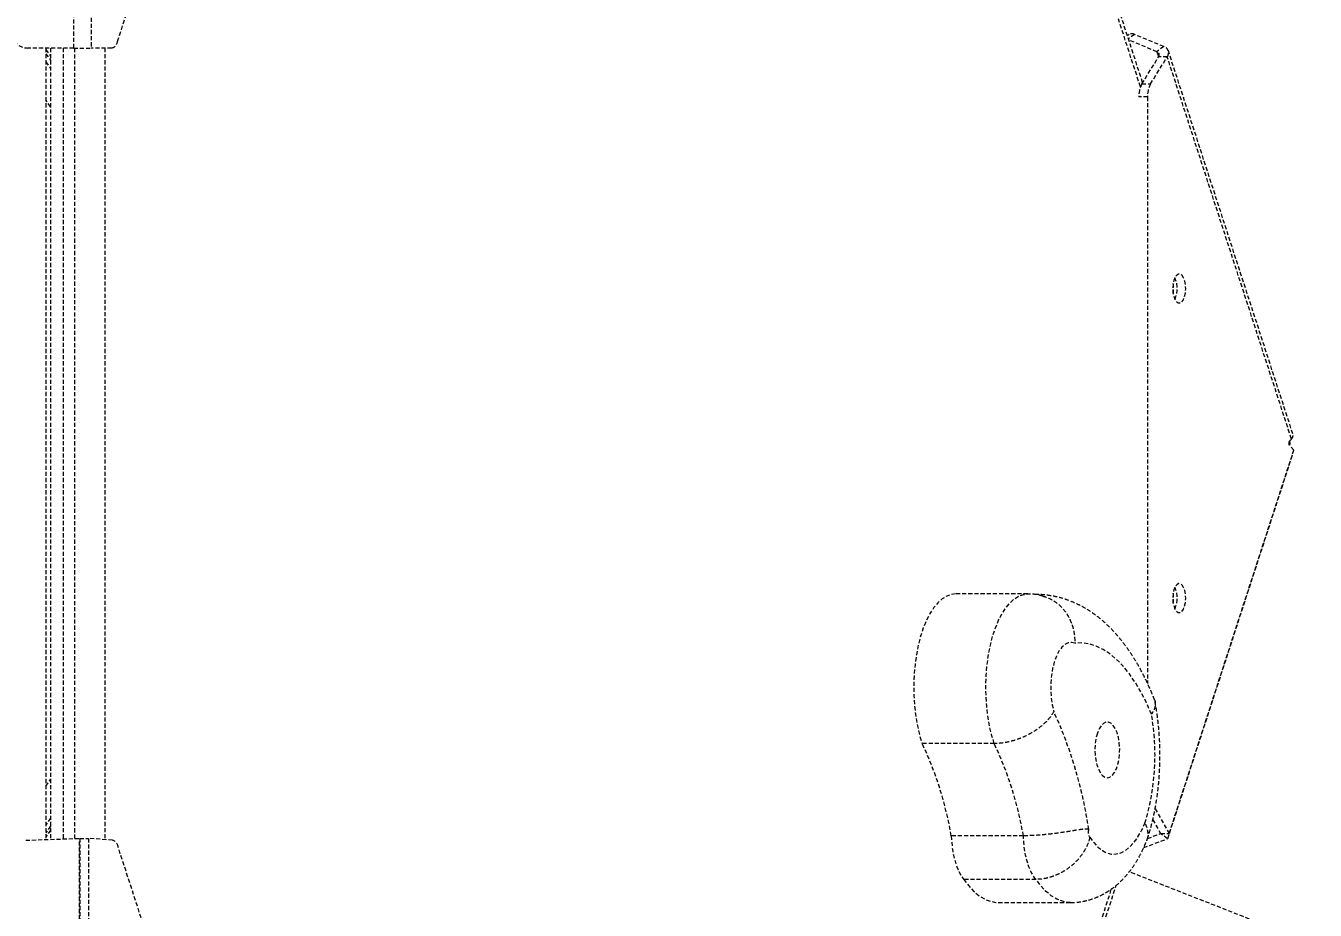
# Model space of a CAD drawing. Header units: millimetres. Extents: x -6061 to 5100, y -3651 to 3328.
# Drawn here: x -997 to -597.1, y 116.9 to 391.2 of the extents above; entities that cross this region are included whole.
import ezdxf

# ---------------------------------------------------------------- set-up
doc = ezdxf.new("R2010")
doc.units = ezdxf.units.MM
doc.linetypes.add('HIDDEN', pattern=[1.905, 1.27, -0.635])
for name, color, linetype in [('DIKOM_ОБЪЕКТ', 7, 'Continuous'), ('DIKOM_РАЗМЕР_ЗОНА', 7, 'Continuous'), ('DIKOM_РАЗМЕР_ОБЪЕКТА', 7, 'Continuous')]:
    doc.layers.add(name, color=color, linetype=linetype)
doc.styles.add('style1', font='arialbd.ttf', dxfattribs={"width": 0.8})
doc.dimstyles.new('1-50', dxfattribs={"dimtxt": 300, "dimasz": 200, "dimexe": 100, "dimexo": 0, "dimgap": 100, "dimtad": 1, "dimtxsty": 'style1', "dimcen": 200, "dimclrd": 7, "dimclre": 7, "dimclrt": 7, "dimadec": 1, "dimazin": 2, "dimtfac": 1, "dimtmove": 0, "dimatfit": 2, "dimfxl": 0, "dimlwd": 25, "dimlwe": 18, "dimarcsym": 0})

# ---------------------------------------------------------------- blocks, each defined once
blk = doc.blocks.new('*D0')
at = {"layer": 'Defpoints', "color": 0, "transparency": 16777216}
for p in [(3244.44, 1090.08), (-2954.24, -571.35), (3244.44, -1487.03)]:
    blk.add_point(p, dxfattribs=at)
at = {"layer": 'DIKOM_РАЗМЕР_ОБЪЕКТА', "color": 7, "lineweight": 18, "transparency": 16777216}
for p, q in [((3244.44, 1090.08), (3244.44, -1587.03)), ((-2954.24, -571.35), (-2954.24, -1587.03))]:
    blk.add_line(p, q, dxfattribs=at)
at = {"layer": 'DIKOM_РАЗМЕР_ОБЪЕКТА', "color": 7, "lineweight": 25, "transparency": 16777216}
blk.add_line((-2754.24, -1487.03), (3044.44, -1487.03), dxfattribs=at)
at = {"layer": 'DIKOM_РАЗМЕР_ОБЪЕКТА', "color": 7, "transparency": 16777216}
for points in [[(-2754.24, -1453.69), (-2754.24, -1520.36), (-2954.24, -1487.03)], [(3044.44, -1453.69), (3044.44, -1520.36), (3244.44, -1487.03)]]:
    blk.add_solid(points, dxfattribs=at)
at = {"layer": 'DIKOM_РАЗМЕР_ОБЪЕКТА', "color": 7, "transparency": 16777216, "insert": (279.31, -1118.98), "char_height": 300, "attachment_point": 5, "style": 'style1'}
blk.add_mtext('{\\fArial|b0|i0|c204|p34;\\H1.75x;6200}', dxfattribs=at)
blk = doc.blocks.new('*D1')
at = {"layer": 'Defpoints', "color": 0, "transparency": 16777216}
for p in [(2324.34, 3327.92), (-5419.16, -2822.08), (-1808.64, -2822.08)]:
    blk.add_point(p, dxfattribs=at)
at = {"layer": 'DIKOM_РАЗМЕР_ЗОНА', "color": 7, "lineweight": 18, "transparency": 16777216}
for p, q in [((2324.34, 3327.92), (-5519.16, 3327.92)), ((-1808.64, -2822.08), (-5519.16, -2822.08))]:
    blk.add_line(p, q, dxfattribs=at)
at = {"layer": 'DIKOM_РАЗМЕР_ЗОНА', "color": 7, "lineweight": 25, "transparency": 16777216}
blk.add_line((-5419.16, 3127.92), (-5419.16, -2622.08), dxfattribs=at)
at = {"layer": 'DIKOM_РАЗМЕР_ЗОНА', "color": 7, "transparency": 16777216}
for points in [[(-5452.49, 3127.92), (-5385.83, 3127.92), (-5419.16, 3327.92)], [(-5452.49, -2622.08), (-5385.83, -2622.08), (-5419.16, -2822.08)]]:
    blk.add_solid(points, dxfattribs=at)
at = {"layer": 'DIKOM_РАЗМЕР_ЗОНА', "color": 7, "transparency": 16777216, "insert": (-5787.21, -178.18), "char_height": 300, "attachment_point": 5, "rotation": 90, "style": 'style1'}
blk.add_mtext('{\\fArial|b0|i0|c204|p34;\\H1.75x;6150}', dxfattribs=at)
blk = doc.blocks.new('*D2')
at = {"layer": 'Defpoints', "color": 0, "transparency": 16777216}
for p in [(5097.78, 1174.32), (-4808.91, -571.39), (5097.78, -3550.63)]:
    blk.add_point(p, dxfattribs=at)
at = {"layer": 'DIKOM_РАЗМЕР_ЗОНА', "color": 7, "lineweight": 18, "transparency": 16777216}
for p, q in [((5097.78, 1174.32), (5097.78, -3650.63)), ((-4808.91, -571.39), (-4808.91, -3650.63))]:
    blk.add_line(p, q, dxfattribs=at)
at = {"layer": 'DIKOM_РАЗМЕР_ЗОНА', "color": 7, "lineweight": 25, "transparency": 16777216}
blk.add_line((-4608.91, -3550.63), (4897.78, -3550.63), dxfattribs=at)
at = {"layer": 'DIKOM_РАЗМЕР_ЗОНА', "color": 7, "transparency": 16777216}
for points in [[(-4608.91, -3517.3), (-4608.91, -3583.96), (-4808.91, -3550.63)], [(4897.78, -3517.3), (4897.78, -3583.96), (5097.78, -3550.63)]]:
    blk.add_solid(points, dxfattribs=at)
at = {"layer": 'DIKOM_РАЗМЕР_ЗОНА', "color": 7, "transparency": 16777216, "insert": (864.15, -3182.58), "char_height": 300, "attachment_point": 5, "style": 'style1'}
blk.add_mtext('{\\fArial|b0|i0|c204|p34;\\H1.75x;9900}', dxfattribs=at)
blk = doc.blocks.new('*D3')
at = {"layer": 'Defpoints', "color": 0, "transparency": 16777216}
for p in [(-3174.2, 1527.92), (2804.07, 1527.92), (-2373.39, -1022.08)]:
    blk.add_point(p, dxfattribs=at)
at = {"layer": 'DIKOM_РАЗМЕР_ОБЪЕКТА', "color": 7, "lineweight": 18, "transparency": 16777216}
for p, q in [((2804.07, 1527.92), (-3274.2, 1527.92)), ((-2373.39, -1022.08), (-3274.2, -1022.08))]:
    blk.add_line(p, q, dxfattribs=at)
at = {"layer": 'DIKOM_РАЗМЕР_ОБЪЕКТА', "color": 7, "lineweight": 25, "transparency": 16777216}
blk.add_line((-3174.2, -822.08), (-3174.2, 1327.92), dxfattribs=at)
at = {"layer": 'DIKOM_РАЗМЕР_ОБЪЕКТА', "color": 7, "transparency": 16777216}
for points in [[(-3207.54, 1327.92), (-3140.87, 1327.92), (-3174.2, 1527.92)], [(-3207.54, -822.08), (-3140.87, -822.08), (-3174.2, -1022.08)]]:
    blk.add_solid(points, dxfattribs=at)
at = {"layer": 'DIKOM_РАЗМЕР_ОБЪЕКТА', "color": 7, "transparency": 16777216, "insert": (-3542.25, 166.98), "char_height": 300, "attachment_point": 5, "rotation": 90, "style": 'style1'}
blk.add_mtext('{\\fArial|b0|i0|c204|p34;\\H1.75x;2550}', dxfattribs=at)

msp = doc.modelspace()

# ---------------------------------------------------------------- linework, layer by layer
at = {"layer": 'DIKOM_ОБЪЕКТ', "color": 7, "linetype": 'HIDDEN', "lineweight": 15}
for p, q in [((-982.132, 384.277), (-982.123, 530.832)), ((-976.756, 530.832), (-976.765, 384.277)), ((-651.308, 372.22), (-690.774, 493.683)), ((-650.634, 373.53), (-689.674, 493.683)), ((-968.544, 386.337), (-954.15, 430.632)), ((-654.808, 388.486), (-655.363, 388.083)), ((-653.184, 388.486), (-655.053, 387.128)), ((-644.031, 384.716), (-653.184, 388.486)), ((-982.132, 384.277), (-996.472, 384.278)), ((-990.786, 384.278), (-990.786, 138.792)), ((-989.289, 384.278), (-989.289, 138.843)), ((-985.419, 384.277), (-985.419, 138.976)), ((-981.842, 139.099), (-981.842, 384.277)), ((-970.353, 384.276), (-976.765, 384.277)), ((-972.45, 384.277), (-972.45, 138.758)), ((-646.202, 383.139), (-654.924, 386.731)), ((-644.031, 384.716), (-646.202, 383.139)), ((-990.786, 383.777), (-989.289, 381.716)), ((-990.786, 382.52), (-989.289, 380.459)), ((-990.786, 379.973), (-989.289, 377.912)), ((-650.879, 373.132), (-645.69, 381.561)), ((-648.196, 373.132), (-643.007, 381.561)), ((-646.202, 383.139), (-645.69, 381.561)), ((-643.007, 381.561), (-645.69, 381.561)), ((-604.485, 262.997), (-643.007, 381.561)), ((-604.059, 264.585), (-642.667, 383.416)), ((-650.879, 373.132), (-648.196, 373.132)), ((-989.289, 366.003), (-990.786, 368.064)), ((-649.118, 369.087), (-651.801, 369.087)), ((-649.118, 369.087), (-649.129, 187.232)), ((-605.141, 262.324), (-604.485, 262.997)), ((-603.741, 259.588), (-605.141, 261.025)), ((-604.269, 257.961), (-642.917, 139.053)), ((-642.388, 140.68), (-603.741, 259.588)), ((-604.269, 257.961), (-604.269, 257.961)), ((-686.292, 214.948), (-708.653, 214.948)), ((-696.673, 168.549), (-719.034, 168.549)), ((-990.786, 155.303), (-989.289, 157.363)), ((-646.783, 148.349), (-642.388, 140.68)), ((-989.289, 145.454), (-990.786, 143.394)), ((-647.51, 144.936), (-645.071, 140.68)), ((-989.289, 142.907), (-990.786, 140.847)), ((-989.289, 141.65), (-990.786, 139.589)), ((-649.131, 139.12), (-645.088, 140.63)), ((-645.071, 140.68), (-645.088, 140.63)), ((-642.917, 139.053), (-645.088, 140.63)), ((-645.071, 140.68), (-642.388, 140.68)), ((-997.004, 138.578), (-980.329, 139.151)), ((-980.326, -7.829), (-980.329, 139.151)), ((-980.244, 139.151), (-980.241, -7.83)), ((-980.244, 139.151), (-977.561, 139.151)), ((-977.561, 139.151), (-977.558, -7.829)), ((-970.105, 138.577), (-977.561, 139.151)), ((-954.146, 92.729), (-968.373, 136.519)), ((-687.616, 139.956), (-709.977, 139.956)), ((-650.312, 136.291), (-642.917, 139.053)), ((-403.038, 29.683), (-654.791, 128.788)), ((-683.737, 126.43), (-706.097, 126.43)), ((-689.674, 29.683), (-658.831, 124.61)), ((-690.774, 29.683), (-660.31, 123.442)), ((-695.342, 119.256), (-672.981, 119.256))]:
    msp.add_line(p, q, dxfattribs=at)
at = {"layer": 'DIKOM_ОБЪЕКТ', "color": 7, "linetype": 'HIDDEN', "lineweight": 15, "flags": 128}
for points in [[(-982.132, 384.277), (-981.304, 384.277), (-980.492, 384.277), (-979.711, 384.277), (-978.977, 384.277), (-978.303, 384.277), (-977.703, 384.277), (-977.187, 384.277), (-976.765, 384.277)], [(-637.918, 312.985), (-638.391, 313.709), (-638.935, 314.107), (-639.508, 314.146), (-640.062, 313.822), (-640.553, 313.163), (-640.941, 312.221), (-641.195, 311.072), (-641.294, 309.811), (-641.229, 308.538), (-641.007, 307.357), (-640.645, 306.364), (-640.173, 305.64), (-639.629, 305.242), (-639.056, 305.203), (-638.502, 305.526), (-638.011, 306.186), (-637.623, 307.128), (-637.369, 308.277), (-637.27, 309.538), (-637.334, 310.811), (-637.556, 311.992), (-637.918, 312.985)], [(-637.924, 216.985), (-638.396, 217.709), (-638.941, 218.107), (-639.513, 218.146), (-640.068, 217.822), (-640.559, 217.163), (-640.947, 216.221), (-641.201, 215.072), (-641.299, 213.811), (-641.235, 212.538), (-641.013, 211.357), (-640.651, 210.364), (-640.179, 209.64), (-639.634, 209.242), (-639.062, 209.203), (-638.507, 209.526), (-638.016, 210.186), (-637.628, 211.128), (-637.374, 212.277), (-637.276, 213.538), (-637.34, 214.811), (-637.562, 215.992), (-637.924, 216.985)], [(-708.653, 214.948), (-709.987, 214.795), (-711.409, 214.286), (-712.798, 213.428), (-714.135, 212.231), (-715.404, 210.71), (-716.591, 208.884), (-717.679, 206.774), (-718.657, 204.408), (-719.511, 201.814), (-720.231, 199.025), (-720.808, 196.074), (-721.235, 192.998), (-721.508, 189.835), (-721.621, 186.624), (-721.575, 183.405), (-721.37, 180.217), (-721.008, 177.1), (-720.493, 174.091), (-719.832, 171.229), (-719.034, 168.549)], [(-696.673, 168.549), (-697.472, 171.229), (-698.132, 174.091), (-698.647, 177.1), (-699.009, 180.217), (-699.215, 183.405), (-699.261, 186.624), (-699.147, 189.835), (-698.875, 192.998), (-698.447, 196.074), (-697.87, 199.025), (-697.15, 201.814), (-696.296, 204.408), (-695.319, 206.774), (-694.23, 208.884), (-693.044, 210.71), (-691.774, 212.231), (-690.437, 213.428), (-689.048, 214.286), (-687.626, 214.795), (-686.292, 214.948)], [(-671.704, 199.701), (-672.735, 199.945), (-673.77, 199.805), (-674.78, 199.286), (-675.738, 198.401), (-676.618, 197.175), (-677.395, 195.641), (-678.048, 193.842), (-678.56, 191.827), (-678.916, 189.65), (-679.107, 187.372), (-679.127, 185.055), (-678.976, 182.762), (-678.658, 180.556), (-678.182, 178.498)], [(-647.904, 177.672), (-649.456, 181.212), (-651.119, 184.488), (-652.886, 187.483), (-654.745, 190.181), (-656.688, 192.567), (-658.704, 194.63), (-660.782, 196.357), (-662.911, 197.739), (-665.079, 198.769), (-667.275, 199.441), (-669.488, 199.753), (-671.704, 199.701)], [(-664.672, 171.799), (-665.077, 170.307), (-665.339, 168.663), (-665.448, 166.935), (-665.4, 165.193), (-665.195, 163.508), (-664.843, 161.95), (-664.358, 160.583), (-663.759, 159.462), (-663.073, 158.633), (-662.325, 158.13), (-661.548, 157.974), (-660.772, 158.171), (-660.03, 158.713), (-659.352, 159.579), (-658.766, 160.731), (-658.295, 162.124), (-657.96, 163.7), (-657.773, 165.395), (-657.743, 167.139), (-657.87, 168.861), (-658.15, 170.491), (-658.571, 171.961), (-659.115, 173.212), (-659.761, 174.192), (-660.482, 174.861), (-661.248, 175.193), (-662.029, 175.172), (-662.792, 174.8), (-663.505, 174.093), (-664.141, 173.079), (-664.672, 171.799)], [(-667.022, 139.552), (-665.795, 137.835), (-664.489, 136.436), (-663.122, 135.372), (-661.71, 134.657), (-660.272, 134.299), (-658.824, 134.304), (-657.386, 134.67), (-655.975, 135.393), (-654.609, 136.465), (-653.305, 137.871), (-652.079, 139.595), (-650.948, 141.614), (-649.925, 143.904)], [(-709.977, 139.956), (-709.863, 137.873), (-709.631, 135.841), (-709.284, 133.891), (-708.83, 132.056), (-708.274, 130.366), (-707.626, 128.849), (-706.896, 127.53), (-706.097, 126.43)], [(-683.737, 126.43), (-684.536, 127.53), (-685.265, 128.849), (-685.913, 130.366), (-686.469, 132.056), (-686.924, 133.891), (-687.27, 135.841), (-687.502, 137.873), (-687.616, 139.956)], [(-706.097, 126.43), (-704.58, 124.419), (-702.987, 122.721), (-701.333, 121.35), (-699.63, 120.316), (-697.893, 119.628), (-696.135, 119.292), (-695.342, 119.256)], [(-672.987, 119.256), (-673.775, 119.292), (-675.532, 119.628), (-677.27, 120.316), (-678.972, 121.35), (-680.626, 122.721), (-682.219, 124.419), (-683.737, 126.43)]]:
    msp.add_lwpolyline(points, dxfattribs=at)
at = {"layer": 'DIKOM_ОБЪЕКТ', "color": 7, "linetype": 'HIDDEN', "lineweight": 15}
for centre, radius, start, end in [((-653.996, 387.05), 1.65, 60.49671, 119.50014), ((-996.472, 389.278), 5, 215.9975, 269.99654), ((-970.991, 386.661), 2.468, 284.97892, 352.47323), ((-644.605, 382.786), 2.013, 322.53593, 73.45743), ((-646.489, 382.174), 1.007, 322.54685, 73.45035), ((-643.714, 369.372), 8.092, 152.30642, 182.01392), ((-641.033, 369.372), 8.09, 152.30087, 182.01626), ((-648.244, 309.675), 8.326, 336.23916, 23.75473), ((-650.807, 309.683), 9.768, 350.67534, 9.26839), ((-648.25, 213.675), 8.326, 336.23738, 23.75448), ((-650.802, 213.684), 9.764, 350.57019, 9.36985), ((-801.975, 121.928), 136.107, 8.41653, 24.55888), ((-719.899, 165.036), 73.096, 343.19628, 9.95499), ((-817.603, 121.594), 109.181, 9.68161, 25.47127), ((-795.242, 121.594), 109.181, 9.68161, 25.47127), ((-665.405, 140.942), 2.133, 154.80276, 220.6774), ((-970.914, 136.138), 2.57, 8.51806, 71.64492)]:
    msp.add_arc(centre, radius, start, end, dxfattribs=at)
msp.add_ellipse((-604.93, 261.674), major_axis=(0, 0.75), ratio=0.5628489, start_param=0.5236386, end_param=2.6180337, dxfattribs=at)
for points, knots in [([(-604.485, 262.997), (-604.284, 263.282), (-603.916, 263.805), (-604.018, 264.355), (-604.065, 264.604)], [0, 0, 0, 0, 0.54639857, 1, 1, 1, 1]), ([(-605.109, 262.356), (-605.062, 262.129), (-604.974, 261.708), (-605.057, 261.286), (-605.095, 261.093)], [0, 0, 0, 0, 0.5399754, 1, 1, 1, 1]), ([(-681.635, 214.297), (-682.105, 214.423), (-683.36, 214.76), (-684.936, 214.96), (-686.022, 214.922), (-686.292, 214.912)], [0, 0, 0, 0, 0.3099335, 0.8286251, 1, 1, 1, 1]), ([(-646.954, 182.122), (-647.093, 182.481), (-647.774, 184.238), (-649.108, 187.268), (-651.025, 191.126), (-653.122, 194.782), (-655.397, 198.217), (-657.847, 201.398), (-660.459, 204.287), (-663.121, 206.765), (-665.788, 208.844), (-668.515, 210.61), (-671.4, 212.111), (-674.435, 213.306), (-677.493, 214.159), (-680.551, 214.635), (-682.642, 214.823), (-683.7, 214.772), (-683.746, 214.769)], [0, 0, 0, 0, 0.0194568, 0.0951785, 0.1714595, 0.2483159, 0.3255575, 0.4026298, 0.4788298, 0.553361, 0.6181763, 0.6807925, 0.748009, 0.8129169, 0.8757783, 0.9370636, 0.9972534, 1, 1, 1, 1]), ([(-681.641, 214.277), (-681.202, 214.164), (-680.043, 213.867), (-678.28, 212.925), (-676.43, 211.539), (-674.815, 209.788), (-673.503, 207.773), (-672.51, 205.509), (-671.815, 202.834), (-671.669, 200.846), (-671.704, 199.718), (-671.704, 199.701)], [0, 0, 0, 0, 0.0755377, 0.1994627, 0.3269714, 0.4510118, 0.578632, 0.7029929, 0.8309305, 0.9974698, 1, 1, 1, 1]), ([(-649.2, 138.908), (-649.045, 139.378), (-648.504, 141.013), (-647.709, 143.912), (-646.877, 147.627), (-646.222, 151.418), (-645.735, 155.263), (-645.413, 159.148), (-645.255, 163.055), (-645.259, 166.968), (-645.423, 170.869), (-645.754, 174.738), (-646.197, 178.296), (-646.601, 180.515), (-646.78, 181.495)], [0, 0, 0, 0, 0.0372038, 0.1292534, 0.220182, 0.3101479, 0.3993446, 0.4879831, 0.5762717, 0.6644122, 0.7526011, 0.8409747, 0.9297404, 1, 1, 1, 1]), ([(-646.965, 182.117), (-646.944, 182.081), (-646.717, 181.686), (-646.669, 180.815), (-646.875, 179.379), (-647.451, 178.3), (-647.899, 177.679), (-647.904, 177.672)], [0, 0, 0, 0, 0.0292248, 0.3148896, 0.6005708, 0.9954282, 1, 1, 1, 1]), ([(-678.182, 178.498), (-678.187, 178.487), (-678.582, 177.759), (-679.464, 176.483), (-681.142, 174.724), (-682.935, 173.241), (-684.984, 171.886), (-687.197, 170.726), (-689.555, 169.773), (-691.948, 169.081), (-694.366, 168.633), (-695.897, 168.577), (-696.673, 168.549)], [0, 0, 0, 0, 0.00204282, 0.14514682, 0.25093598, 0.359756, 0.46508156, 0.57343165, 0.67855109, 0.78670455, 0.89182522, 1, 1, 1, 1]), ([(-667.335, 141.85), (-667.338, 141.851), (-667.623, 141.983), (-668.277, 142.042), (-669.548, 141.936), (-671.201, 141.68), (-673.231, 141.338), (-675.49, 140.978), (-677.871, 140.641), (-680.362, 140.349), (-682.844, 140.129), (-685.314, 139.983), (-686.841, 139.965), (-687.616, 139.956)], [0, 0, 0, 0, 0.00107649, 0.08125413, 0.1643731, 0.26822339, 0.37511022, 0.47806804, 0.58395712, 0.68648318, 0.79195847, 0.89449046, 1, 1, 1, 1]), ([(-649.302, 138.693), (-649.267, 138.759), (-649.005, 139.246), (-648.906, 140.299), (-649.042, 141.953), (-649.531, 143.189), (-649.915, 143.887), (-649.925, 143.904)], [0, 0, 0, 0, 0.0451845, 0.3330859, 0.6209886, 0.9909998, 1, 1, 1, 1]), ([(-667.022, 139.552), (-667.025, 139.54), (-667.234, 138.512), (-667.849, 136.771), (-669.194, 134.434), (-670.732, 132.474), (-672.551, 130.72), (-674.59, 129.211), (-676.797, 127.995), (-679.101, 127.102), (-681.448, 126.538), (-682.974, 126.466), (-683.737, 126.43)], [0, 0, 0, 0, 0.00168296, 0.14323901, 0.25039948, 0.35756283, 0.46465123, 0.57173771, 0.67880191, 0.78586689, 0.89293394, 1, 1, 1, 1]), ([(-672.994, 119.292), (-672.709, 119.282), (-671.574, 119.241), (-669.6, 119.494), (-667.132, 120.037), (-664.762, 120.883), (-662.503, 121.987), (-660.358, 123.345), (-658.328, 124.953), (-656.41, 126.816), (-654.602, 128.946), (-652.906, 131.357), (-651.341, 134.057), (-650.141, 136.527), (-649.505, 138.13), (-649.285, 138.685)], [0, 0, 0, 0, 0.0257245, 0.10257453, 0.17870465, 0.25471729, 0.33129301, 0.40918057, 0.48921955, 0.57232189, 0.65938101, 0.75104502, 0.84729077, 0.94707016, 1, 1, 1, 1])]:
    msp.add_open_spline(points, degree=3, knots=knots, dxfattribs=at)

# ---------------------------------------------------------------- dimensions: what is measured, and where the dimension line sits
at = {"layer": 'DIKOM_РАЗМЕР_ЗОНА'}
dim = msp.add_linear_dim(base=(-5419.159, -2822.077), p1=(2324.34, 3327.923), p2=(-1808.638, -2822.077), angle=90, text='{\\fArial|b0|i0|c204|p34;\\H1.75x;<>}', dimstyle='1-50', dxfattribs=at)
dim.commit()
dim.dimension.update_dxf_attribs({"geometry": '*D1', "text_midpoint": (-5419.159, -178.183), "dimtype": 160})
dim = msp.add_linear_dim(base=(5097.777, -3550.63), p1=(-4808.913, -571.389), p2=(5097.777, 1174.316), text='{\\fArial|b0|i0|c204|p34;\\H1.75x;9900}', dimstyle='1-50', dxfattribs=at)
dim.commit()
dim.dimension.update_dxf_attribs({"geometry": '*D2', "text_midpoint": (864.153, -3550.63), "dimtype": 160})
at = {"layer": 'DIKOM_РАЗМЕР_ОБЪЕКТА'}
dim = msp.add_linear_dim(base=(-3174.204, 1527.923), p1=(-2373.391, -1022.077), p2=(2804.073, 1527.923), angle=90, text='{\\fArial|b0|i0|c204|p34;\\H1.75x;<>}', dimstyle='1-50', dxfattribs=at)
dim.commit()
dim.dimension.update_dxf_attribs({"geometry": '*D3', "text_midpoint": (-3174.204, 166.976), "dimtype": 160})
dim = msp.add_linear_dim(base=(3244.443, -1487.027), p1=(-2954.235, -571.349), p2=(3244.443, 1090.082), text='{\\fArial|b0|i0|c204|p34;\\H1.75x;6200}', dimstyle='1-50', dxfattribs=at)
dim.commit()
dim.dimension.update_dxf_attribs({"geometry": '*D0', "text_midpoint": (279.308, -1487.027), "dimtype": 160})

doc.saveas('drawing.dxf')
